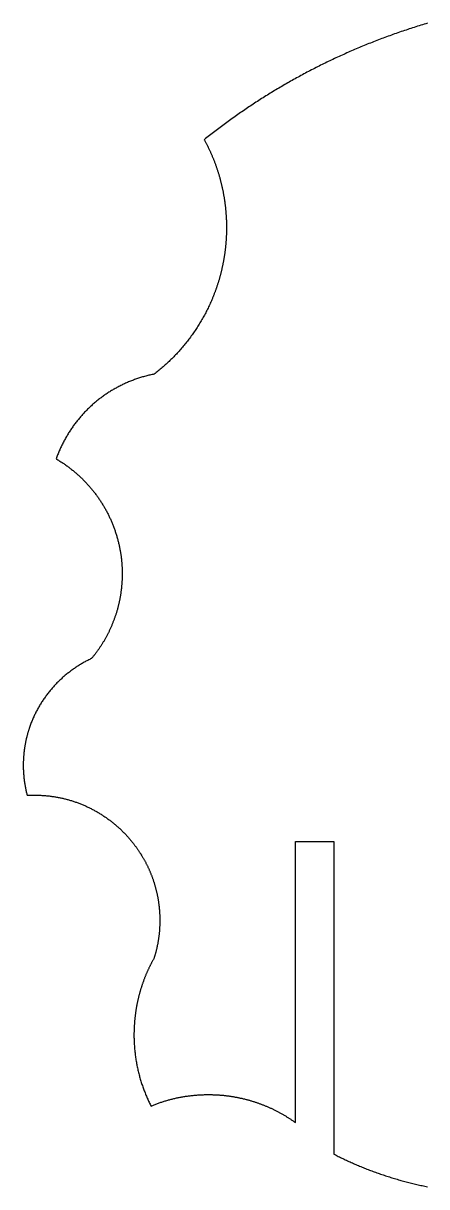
# Model space of a CAD drawing. Extents: x -331 to 1103, y -532 to 1751.
# Drawn here: x -54.5 to 73.6, y 921.1 to 1290.8 of the extents above; entities that cross this region are included whole.
import ezdxf

# ---------------------------------------------------------------- set-up
doc = ezdxf.new("R2010")
doc.units = 0
doc.layers.add('Default_Layer', color=1, linetype='CONTINUOUS')

msp = doc.modelspace()

# ---------------------------------------------------------------- linework, layer by layer
at = {"layer": 'Default_Layer'}
msp.add_lwpolyline([(73.86, 1290.84), (73.33, 1290.69), (72.8, 1290.53), (72.28, 1290.37), (71.75, 1290.21), (71.22, 1290.05), (70.7, 1289.88), (70.17, 1289.72), (69.65, 1289.55), (69.13, 1289.38), (68.6, 1289.22), (68.08, 1289.05), (67.56, 1288.87), (67.04, 1288.7), (66.52, 1288.53), (66, 1288.35), (65.48, 1288.18), (64.96, 1288), (64.44, 1287.82), (63.93, 1287.64), (63.41, 1287.46), (62.89, 1287.27), (62.38, 1287.09), (61.86, 1286.9), (61.35, 1286.72), (60.84, 1286.53), (60.33, 1286.34), (59.81, 1286.15), (59.3, 1285.95), (58.79, 1285.76), (58.28, 1285.57), (57.77, 1285.37), (57.26, 1285.17), (56.75, 1284.97), (56.25, 1284.77), (55.74, 1284.57), (55.23, 1284.37), (54.73, 1284.17), (54.22, 1283.96), (53.72, 1283.76), (53.22, 1283.55), (52.72, 1283.34), (52.21, 1283.13), (51.71, 1282.92), (51.21, 1282.71), (50.71, 1282.49), (50.21, 1282.28), (49.71, 1282.06), (49.22, 1281.84), (48.72, 1281.63), (48.22, 1281.41), (47.73, 1281.18), (47.23, 1280.96), (46.74, 1280.74), (46.24, 1280.51), (45.75, 1280.29), (45.26, 1280.06), (44.77, 1279.83), (44.28, 1279.6), (43.79, 1279.37), (43.3, 1279.14), (42.81, 1278.9), (42.32, 1278.67), (41.84, 1278.43), (41.35, 1278.2), (40.86, 1277.96), (40.38, 1277.72), (39.9, 1277.48), (39.41, 1277.24), (38.93, 1276.99), (38.45, 1276.75), (37.97, 1276.5), (37.49, 1276.26), (37.01, 1276.01), (36.53, 1275.76), (36.05, 1275.51), (35.57, 1275.26), (35.1, 1275.01), (34.62, 1274.75), (34.15, 1274.5), (33.67, 1274.24), (33.2, 1273.98), (32.73, 1273.73), (32.25, 1273.47), (31.78, 1273.2), (31.31, 1272.94), (30.84, 1272.68), (30.37, 1272.42), (29.91, 1272.15), (29.44, 1271.88), (28.97, 1271.62), (28.51, 1271.35), (28.04, 1271.08), (27.58, 1270.8), (27.11, 1270.53), (26.65, 1270.26), (26.19, 1269.98), (25.73, 1269.71), (25.27, 1269.43), (24.81, 1269.15), (24.35, 1268.87), (23.89, 1268.59), (23.44, 1268.31), (22.98, 1268.03), (22.53, 1267.75), (22.07, 1267.46), (21.62, 1267.17), (21.17, 1266.89), (20.71, 1266.6), (20.26, 1266.31), (19.81, 1266.02), (19.36, 1265.73), (18.92, 1265.44), (18.47, 1265.14), (18.02, 1264.85), (17.58, 1264.55), (17.13, 1264.25), (16.69, 1263.96), (16.24, 1263.66), (15.8, 1263.36), (15.36, 1263.05), (14.92, 1262.75), (14.48, 1262.45), (14.04, 1262.14), (13.6, 1261.84), (13.16, 1261.53), (12.73, 1261.22), (12.29, 1260.91), (11.86, 1260.6), (11.42, 1260.29), (10.99, 1259.98), (10.56, 1259.67), (10.13, 1259.35), (9.7, 1259.04), (9.27, 1258.72), (8.84, 1258.4), (8.41, 1258.08), (7.98, 1257.76), (7.56, 1257.44), (7.13, 1257.12), (6.71, 1256.8), (6.29, 1256.48), (5.86, 1256.15), (5.44, 1255.82), (5.02, 1255.5), (4.6, 1255.17), (4.18, 1254.84), (3.77, 1254.51), (3.35, 1254.18), (2.93, 1253.85), (3.04, 1253.66), (3.14, 1253.47), (3.24, 1253.28), (3.35, 1253.09), (3.45, 1252.89), (3.55, 1252.7), (3.65, 1252.51), (3.75, 1252.32), (3.84, 1252.12), (3.94, 1251.93), (4.04, 1251.73), (4.14, 1251.54), (4.23, 1251.34), (4.33, 1251.14), (4.42, 1250.95), (4.52, 1250.75), (4.61, 1250.55), (4.7, 1250.35), (4.79, 1250.15), (4.88, 1249.95), (4.97, 1249.75), (5.06, 1249.55), (5.15, 1249.35), (5.24, 1249.15), (5.33, 1248.95), (5.41, 1248.74), (5.5, 1248.54), (5.58, 1248.34), (5.67, 1248.13), (5.75, 1247.93), (5.84, 1247.72), (5.92, 1247.52), (6, 1247.31), (6.08, 1247.1), (6.16, 1246.9), (6.24, 1246.69), (6.32, 1246.48), (6.39, 1246.27), (6.47, 1246.06), (6.55, 1245.85), (6.62, 1245.64), (6.7, 1245.43), (6.77, 1245.22), (6.84, 1245.01), (6.92, 1244.8), (6.99, 1244.58), (7.06, 1244.37), (7.13, 1244.16), (7.2, 1243.95), (7.27, 1243.73), (7.33, 1243.52), (7.4, 1243.3), (7.47, 1243.09), (7.53, 1242.87), (7.6, 1242.65), (7.66, 1242.44), (7.72, 1242.22), (7.79, 1242), (7.85, 1241.79), (7.91, 1241.57), (7.97, 1241.35), (8.03, 1241.13), (8.08, 1240.91), (8.14, 1240.69), (8.2, 1240.47), (8.25, 1240.25), (8.31, 1240.03), (8.36, 1239.81), (8.41, 1239.58), (8.47, 1239.36), (8.52, 1239.14), (8.57, 1238.92), (8.62, 1238.69), (8.67, 1238.47), (8.72, 1238.25), (8.76, 1238.02), (8.81, 1237.8), (8.86, 1237.57), (8.9, 1237.35), (8.94, 1237.12), (8.99, 1236.89), (9.03, 1236.67), (9.07, 1236.44), (9.11, 1236.21), (9.15, 1235.99), (9.19, 1235.76), (9.23, 1235.53), (9.26, 1235.3), (9.3, 1235.07), (9.34, 1234.84), (9.37, 1234.61), (9.4, 1234.38), (9.44, 1234.15), (9.47, 1233.92), (9.5, 1233.69), (9.53, 1233.46), (9.56, 1233.23), (9.59, 1233), (9.61, 1232.76), (9.64, 1232.53), (9.67, 1232.3), (9.69, 1232.07), (9.71, 1231.83), (9.74, 1231.6), (9.76, 1231.36), (9.78, 1231.13), (9.8, 1230.9), (9.82, 1230.66), (9.84, 1230.43), (9.85, 1230.19), (9.87, 1229.96), (9.89, 1229.72), (9.9, 1229.48), (9.91, 1229.25), (9.93, 1229.01), (9.94, 1228.77), (9.95, 1228.54), (9.96, 1228.3), (9.97, 1228.06), (9.98, 1227.82), (9.98, 1227.58), (9.99, 1227.35), (10, 1227.11), (10, 1226.87), (10, 1226.63), (10.01, 1226.39), (10.01, 1226.15), (10.01, 1225.91), (10.01, 1225.69), (10.01, 1225.47), (10, 1225.25), (10, 1225.03), (10, 1224.81), (9.99, 1224.59), (9.99, 1224.36), (9.98, 1224.14), (9.97, 1223.92), (9.97, 1223.71), (9.96, 1223.49), (9.95, 1223.27), (9.94, 1223.05), (9.93, 1222.83), (9.92, 1222.61), (9.9, 1222.39), (9.89, 1222.17), (9.88, 1221.95), (9.86, 1221.74), (9.85, 1221.52), (9.83, 1221.3), (9.81, 1221.08), (9.79, 1220.87), (9.78, 1220.65), (9.76, 1220.43), (9.74, 1220.22), (9.71, 1220), (9.69, 1219.79), (9.67, 1219.57), (9.65, 1219.36), (9.62, 1219.14), (9.6, 1218.93), (9.57, 1218.71), (9.54, 1218.5), (9.52, 1218.28), (9.49, 1218.07), (9.46, 1217.85), (9.43, 1217.64), (9.4, 1217.43), (9.37, 1217.22), (9.34, 1217), (9.3, 1216.79), (9.27, 1216.58), (9.23, 1216.37), (9.2, 1216.15), (9.16, 1215.94), (9.13, 1215.73), (9.09, 1215.52), (9.05, 1215.31), (9.01, 1215.1), (8.97, 1214.89), (8.93, 1214.68), (8.89, 1214.47), (8.85, 1214.26), (8.81, 1214.05), (8.76, 1213.84), (8.72, 1213.63), (8.68, 1213.43), (8.63, 1213.22), (8.58, 1213.01), (8.54, 1212.8), (8.49, 1212.6), (8.44, 1212.39), (8.39, 1212.18), (8.34, 1211.98), (8.29, 1211.77), (8.24, 1211.56), (8.19, 1211.36), (8.13, 1211.15), (8.08, 1210.95), (8.03, 1210.74), (7.97, 1210.54), (7.92, 1210.33), (7.86, 1210.13), (7.8, 1209.93), (7.74, 1209.72), (7.69, 1209.52), (7.63, 1209.32), (7.57, 1209.12), (7.51, 1208.91), (7.44, 1208.71), (7.38, 1208.51), (7.32, 1208.31), (7.26, 1208.11), (7.19, 1207.91), (7.13, 1207.71), (7.06, 1207.51), (6.99, 1207.31), (6.93, 1207.11), (6.86, 1206.91), (6.79, 1206.71), (6.72, 1206.51), (6.65, 1206.32), (6.58, 1206.12), (6.51, 1205.92), (6.44, 1205.73), (6.37, 1205.53), (6.29, 1205.33), (6.22, 1205.14), (6.14, 1204.94), (6.07, 1204.75), (5.99, 1204.55), (5.92, 1204.36), (5.84, 1204.16), (5.76, 1203.97), (5.68, 1203.77), (5.6, 1203.58), (5.52, 1203.39), (5.36, 1203), (5.2, 1202.62), (5.03, 1202.24), (4.86, 1201.86), (4.69, 1201.48), (4.51, 1201.1), (4.33, 1200.72), (4.15, 1200.35), (3.97, 1199.97), (3.78, 1199.6), (3.6, 1199.23), (3.41, 1198.86), (3.21, 1198.49), (3.02, 1198.13), (2.82, 1197.76), (2.62, 1197.4), (2.41, 1197.04), (2.21, 1196.68), (2, 1196.32), (1.79, 1195.96), (1.57, 1195.61), (1.36, 1195.25), (1.14, 1194.9), (0.92, 1194.55), (0.7, 1194.2), (0.47, 1193.86), (0.24, 1193.51), (0.01, 1193.17), (-0.22, 1192.82), (-0.45, 1192.48), (-0.69, 1192.15), (-0.93, 1191.81), (-1.17, 1191.47), (-1.42, 1191.14), (-1.66, 1190.81), (-1.91, 1190.48), (-2.16, 1190.15), (-2.42, 1189.82), (-2.67, 1189.5), (-2.93, 1189.17), (-3.19, 1188.85), (-3.45, 1188.53), (-3.72, 1188.22), (-3.98, 1187.9), (-4.25, 1187.59), (-4.52, 1187.28), (-4.8, 1186.97), (-5.07, 1186.66), (-5.35, 1186.35), (-5.63, 1186.05), (-5.91, 1185.74), (-6.2, 1185.44), (-6.48, 1185.15), (-6.77, 1184.85), (-7.06, 1184.55), (-7.35, 1184.26), (-7.65, 1183.97), (-7.94, 1183.68), (-8.24, 1183.4), (-8.54, 1183.11), (-8.84, 1182.83), (-9.15, 1182.55), (-9.46, 1182.27), (-9.76, 1181.99), (-10.07, 1181.72), (-10.39, 1181.45), (-10.7, 1181.18), (-11.02, 1180.91), (-11.34, 1180.64), (-11.66, 1180.38), (-11.98, 1180.12), (-12.3, 1179.86), (-12.63, 1179.6), (-12.96, 1179.35), (-13.3, 1179.28), (-13.64, 1179.21), (-13.98, 1179.13), (-14.31, 1179.06), (-14.65, 1178.98), (-14.99, 1178.89), (-15.32, 1178.81), (-15.65, 1178.72), (-15.99, 1178.63), (-16.32, 1178.54), (-16.65, 1178.44), (-16.98, 1178.35), (-17.3, 1178.25), (-17.63, 1178.14), (-17.96, 1178.04), (-18.28, 1177.93), (-18.6, 1177.82), (-18.92, 1177.71), (-19.24, 1177.59), (-19.56, 1177.47), (-19.88, 1177.35), (-20.2, 1177.23), (-20.51, 1177.1), (-20.82, 1176.98), (-21.14, 1176.85), (-21.45, 1176.71), (-21.76, 1176.58), (-22.07, 1176.44), (-22.37, 1176.3), (-22.68, 1176.16), (-22.98, 1176.01), (-23.28, 1175.87), (-23.59, 1175.72), (-23.89, 1175.56), (-24.18, 1175.41), (-24.48, 1175.25), (-24.78, 1175.1), (-25.07, 1174.93), (-25.36, 1174.77), (-25.65, 1174.61), (-25.94, 1174.44), (-26.23, 1174.27), (-26.52, 1174.1), (-26.8, 1173.92), (-27.08, 1173.74), (-27.37, 1173.57), (-27.65, 1173.38), (-27.92, 1173.2), (-28.2, 1173.02), (-28.48, 1172.83), (-28.75, 1172.64), (-29.02, 1172.45), (-29.29, 1172.25), (-29.56, 1172.06), (-29.83, 1171.86), (-30.09, 1171.66), (-30.36, 1171.45), (-30.62, 1171.25), (-30.88, 1171.04), (-31.14, 1170.83), (-31.4, 1170.62), (-31.65, 1170.41), (-31.9, 1170.2), (-32.16, 1169.98), (-32.41, 1169.76), (-32.65, 1169.54), (-32.9, 1169.32), (-33.15, 1169.09), (-33.39, 1168.87), (-33.63, 1168.64), (-33.87, 1168.41), (-34.11, 1168.17), (-34.34, 1167.94), (-34.57, 1167.7), (-34.81, 1167.47), (-35.04, 1167.23), (-35.26, 1166.98), (-35.49, 1166.74), (-35.71, 1166.49), (-35.93, 1166.25), (-36.16, 1166), (-36.37, 1165.75), (-36.59, 1165.49), (-36.8, 1165.24), (-37.02, 1164.98), (-37.23, 1164.73), (-37.43, 1164.47), (-37.64, 1164.2), (-37.84, 1163.94), (-38.05, 1163.67), (-38.25, 1163.41), (-38.44, 1163.14), (-38.64, 1162.87), (-38.83, 1162.6), (-39.03, 1162.32), (-39.22, 1162.05), (-39.4, 1161.77), (-39.59, 1161.49), (-39.77, 1161.21), (-39.95, 1160.93), (-40.13, 1160.65), (-40.31, 1160.36), (-40.48, 1160.08), (-40.65, 1159.79), (-40.82, 1159.5), (-40.99, 1159.21), (-41.16, 1158.91), (-41.32, 1158.62), (-41.48, 1158.32), (-41.64, 1158.03), (-41.8, 1157.73), (-41.95, 1157.43), (-42.1, 1157.13), (-42.25, 1156.82), (-42.4, 1156.52), (-42.55, 1156.21), (-42.69, 1155.91), (-42.83, 1155.6), (-42.97, 1155.29), (-43.1, 1154.97), (-43.24, 1154.66), (-43.37, 1154.35), (-43.5, 1154.03), (-43.62, 1153.71), (-43.75, 1153.4), (-43.87, 1153.08), (-43.99, 1152.75), (-44.1, 1152.43), (-43.85, 1152.29), (-43.61, 1152.14), (-43.37, 1151.99), (-43.12, 1151.84), (-42.88, 1151.68), (-42.64, 1151.53), (-42.4, 1151.38), (-42.16, 1151.22), (-41.92, 1151.06), (-41.69, 1150.9), (-41.45, 1150.74), (-41.22, 1150.58), (-40.99, 1150.41), (-40.75, 1150.25), (-40.52, 1150.08), (-40.29, 1149.91), (-40.07, 1149.74), (-39.84, 1149.57), (-39.61, 1149.39), (-39.39, 1149.22), (-39.17, 1149.04), (-38.94, 1148.87), (-38.72, 1148.69), (-38.5, 1148.51), (-38.29, 1148.33), (-38.07, 1148.14), (-37.85, 1147.96), (-37.64, 1147.77), (-37.43, 1147.59), (-37.22, 1147.4), (-37.01, 1147.21), (-36.8, 1147.02), (-36.59, 1146.83), (-36.38, 1146.63), (-36.18, 1146.44), (-35.97, 1146.24), (-35.77, 1146.04), (-35.57, 1145.85), (-35.37, 1145.65), (-35.17, 1145.44), (-34.97, 1145.24), (-34.78, 1145.04), (-34.58, 1144.83), (-34.39, 1144.62), (-34.2, 1144.42), (-34.01, 1144.21), (-33.82, 1144), (-33.63, 1143.79), (-33.45, 1143.57), (-33.26, 1143.36), (-33.08, 1143.14), (-32.9, 1142.93), (-32.72, 1142.71), (-32.54, 1142.49), (-32.36, 1142.27), (-32.19, 1142.05), (-32.01, 1141.82), (-31.84, 1141.6), (-31.67, 1141.38), (-31.5, 1141.15), (-31.33, 1140.92), (-31.16, 1140.69), (-31, 1140.46), (-30.83, 1140.23), (-30.67, 1140), (-30.51, 1139.77), (-30.35, 1139.53), (-30.19, 1139.3), (-30.04, 1139.06), (-29.88, 1138.82), (-29.73, 1138.58), (-29.58, 1138.34), (-29.43, 1138.1), (-29.28, 1137.86), (-29.13, 1137.62), (-28.99, 1137.37), (-28.84, 1137.13), (-28.7, 1136.88), (-28.56, 1136.63), (-28.42, 1136.39), (-28.28, 1136.14), (-28.15, 1135.89), (-28.01, 1135.63), (-27.88, 1135.38), (-27.75, 1135.13), (-27.62, 1134.87), (-27.49, 1134.62), (-27.37, 1134.36), (-27.24, 1134.1), (-27.12, 1133.84), (-27, 1133.58), (-26.88, 1133.32), (-26.76, 1133.06), (-26.65, 1132.8), (-26.54, 1132.53), (-26.42, 1132.27), (-26.31, 1132), (-26.2, 1131.74), (-26.1, 1131.47), (-25.99, 1131.2), (-25.89, 1130.93), (-25.79, 1130.66), (-25.68, 1130.39), (-25.59, 1130.12), (-25.49, 1129.84), (-25.39, 1129.57), (-25.3, 1129.29), (-25.21, 1129.02), (-25.12, 1128.74), (-25.03, 1128.46), (-24.95, 1128.19), (-24.86, 1127.91), (-24.78, 1127.63), (-24.7, 1127.34), (-24.62, 1127.06), (-24.55, 1126.78), (-24.47, 1126.5), (-24.4, 1126.21), (-24.33, 1125.93), (-24.26, 1125.64), (-24.19, 1125.35), (-24.12, 1125.07), (-24.06, 1124.78), (-24, 1124.49), (-23.94, 1124.2), (-23.88, 1123.91), (-23.82, 1123.61), (-23.77, 1123.32), (-23.73, 1123.11), (-23.69, 1122.9), (-23.66, 1122.69), (-23.62, 1122.48), (-23.59, 1122.26), (-23.56, 1122.04), (-23.52, 1121.82), (-23.49, 1121.6), (-23.46, 1121.38), (-23.44, 1121.15), (-23.41, 1120.93), (-23.38, 1120.7), (-23.36, 1120.47), (-23.33, 1120.24), (-23.31, 1120.01), (-23.29, 1119.78), (-23.27, 1119.55), (-23.25, 1119.31), (-23.23, 1119.08), (-23.22, 1118.84), (-23.2, 1118.6), (-23.19, 1118.37), (-23.17, 1118.13), (-23.16, 1117.89), (-23.15, 1117.65), (-23.14, 1117.41), (-23.14, 1117.16), (-23.13, 1116.92), (-23.13, 1116.68), (-23.12, 1116.44), (-23.12, 1116.19), (-23.12, 1115.95), (-23.12, 1115.71), (-23.12, 1115.47), (-23.13, 1115.23), (-23.13, 1114.99), (-23.14, 1114.75), (-23.14, 1114.51), (-23.15, 1114.27), (-23.16, 1114.03), (-23.17, 1113.79), (-23.19, 1113.55), (-23.2, 1113.32), (-23.22, 1113.08), (-23.23, 1112.84), (-23.25, 1112.61), (-23.27, 1112.37), (-23.29, 1112.14), (-23.31, 1111.9), (-23.33, 1111.67), (-23.36, 1111.43), (-23.38, 1111.2), (-23.41, 1110.96), (-23.44, 1110.73), (-23.47, 1110.5), (-23.5, 1110.26), (-23.53, 1110.03), (-23.56, 1109.8), (-23.6, 1109.57), (-23.63, 1109.34), (-23.67, 1109.11), (-23.71, 1108.88), (-23.75, 1108.65), (-23.79, 1108.42), (-23.83, 1108.19), (-23.87, 1107.96), (-23.92, 1107.73), (-23.96, 1107.51), (-24.01, 1107.28), (-24.06, 1107.05), (-24.11, 1106.83), (-24.16, 1106.6), (-24.21, 1106.38), (-24.26, 1106.15), (-24.31, 1105.93), (-24.37, 1105.7), (-24.43, 1105.48), (-24.48, 1105.26), (-24.54, 1105.04), (-24.6, 1104.81), (-24.66, 1104.59), (-24.72, 1104.37), (-24.79, 1104.15), (-24.85, 1103.93), (-24.92, 1103.71), (-24.98, 1103.49), (-25.05, 1103.28), (-25.12, 1103.06), (-25.19, 1102.84), (-25.26, 1102.62), (-25.34, 1102.41), (-25.41, 1102.19), (-25.48, 1101.98), (-25.56, 1101.76), (-25.64, 1101.55), (-25.71, 1101.34), (-25.79, 1101.12), (-25.87, 1100.91), (-25.95, 1100.7), (-26.04, 1100.49), (-26.12, 1100.28), (-26.2, 1100.07), (-26.29, 1099.86), (-26.38, 1099.65), (-26.46, 1099.44), (-26.55, 1099.23), (-26.64, 1099.03), (-26.73, 1098.82), (-26.83, 1098.61), (-26.92, 1098.41), (-27.01, 1098.2), (-27.11, 1098), (-27.21, 1097.8), (-27.3, 1097.59), (-27.4, 1097.39), (-27.5, 1097.19), (-27.6, 1096.99), (-27.7, 1096.79), (-27.81, 1096.59), (-27.91, 1096.39), (-28.01, 1096.19), (-28.12, 1095.99), (-28.23, 1095.8), (-28.33, 1095.6), (-28.44, 1095.4), (-28.55, 1095.21), (-28.66, 1095.01), (-28.77, 1094.82), (-28.89, 1094.63), (-29, 1094.43), (-29.11, 1094.24), (-29.23, 1094.05), (-29.35, 1093.86), (-29.46, 1093.67), (-29.58, 1093.48), (-29.7, 1093.29), (-29.82, 1093.11), (-29.94, 1092.92), (-30.07, 1092.73), (-30.19, 1092.55), (-30.31, 1092.36), (-30.44, 1092.18), (-30.56, 1092), (-30.69, 1091.81), (-30.82, 1091.63), (-30.95, 1091.45), (-31.08, 1091.27), (-31.21, 1091.09), (-31.34, 1090.91), (-31.47, 1090.73), (-31.61, 1090.56), (-31.74, 1090.38), (-31.88, 1090.2), (-32.01, 1090.03), (-32.15, 1089.85), (-32.29, 1089.68), (-32.42, 1089.51), (-32.56, 1089.34), (-32.71, 1089.16), (-32.85, 1088.99), (-33.15, 1088.85), (-33.45, 1088.7), (-33.75, 1088.55), (-34.04, 1088.4), (-34.34, 1088.25), (-34.63, 1088.09), (-34.93, 1087.93), (-35.22, 1087.77), (-35.51, 1087.61), (-35.8, 1087.44), (-36.08, 1087.28), (-36.37, 1087.1), (-36.65, 1086.93), (-36.93, 1086.76), (-37.21, 1086.58), (-37.49, 1086.4), (-37.76, 1086.22), (-38.04, 1086.03), (-38.31, 1085.85), (-38.58, 1085.66), (-38.85, 1085.47), (-39.11, 1085.27), (-39.38, 1085.08), (-39.64, 1084.88), (-39.9, 1084.68), (-40.16, 1084.48), (-40.42, 1084.27), (-40.68, 1084.07), (-40.93, 1083.86), (-41.18, 1083.65), (-41.44, 1083.44), (-41.68, 1083.22), (-41.93, 1083), (-42.17, 1082.79), (-42.42, 1082.57), (-42.66, 1082.34), (-42.9, 1082.12), (-43.13, 1081.89), (-43.37, 1081.66), (-43.6, 1081.43), (-43.83, 1081.2), (-44.06, 1080.96), (-44.28, 1080.73), (-44.51, 1080.49), (-44.73, 1080.25), (-44.95, 1080.01), (-45.17, 1079.76), (-45.38, 1079.52), (-45.6, 1079.27), (-45.81, 1079.02), (-46.02, 1078.77), (-46.23, 1078.51), (-46.43, 1078.26), (-46.63, 1078), (-46.83, 1077.74), (-47.03, 1077.48), (-47.23, 1077.22), (-47.42, 1076.96), (-47.61, 1076.69), (-47.8, 1076.42), (-47.99, 1076.16), (-48.17, 1075.88), (-48.35, 1075.61), (-48.53, 1075.34), (-48.71, 1075.06), (-48.89, 1074.79), (-49.06, 1074.51), (-49.23, 1074.23), (-49.4, 1073.95), (-49.56, 1073.66), (-49.72, 1073.38), (-49.89, 1073.09), (-50.04, 1072.8), (-50.2, 1072.51), (-50.35, 1072.22), (-50.5, 1071.93), (-50.65, 1071.64), (-50.8, 1071.34), (-50.94, 1071.04), (-51.08, 1070.75), (-51.22, 1070.45), (-51.35, 1070.15), (-51.48, 1069.84), (-51.61, 1069.54), (-51.74, 1069.23), (-51.87, 1068.93), (-51.99, 1068.62), (-52.11, 1068.31), (-52.22, 1068), (-52.34, 1067.69), (-52.45, 1067.38), (-52.56, 1067.06), (-52.66, 1066.75), (-52.71, 1066.59), (-52.77, 1066.43), (-52.82, 1066.27), (-52.87, 1066.11), (-52.91, 1065.95), (-52.96, 1065.79), (-53.01, 1065.63), (-53.06, 1065.47), (-53.1, 1065.31), (-53.15, 1065.15), (-53.19, 1064.99), (-53.24, 1064.83), (-53.28, 1064.67), (-53.32, 1064.5), (-53.37, 1064.34), (-53.41, 1064.18), (-53.45, 1064.02), (-53.49, 1063.85), (-53.53, 1063.69), (-53.57, 1063.53), (-53.6, 1063.36), (-53.64, 1063.2), (-53.68, 1063.03), (-53.71, 1062.87), (-53.75, 1062.7), (-53.78, 1062.54), (-53.82, 1062.37), (-53.85, 1062.21), (-53.88, 1062.04), (-53.91, 1061.88), (-53.94, 1061.71), (-53.97, 1061.54), (-54, 1061.38), (-54.03, 1061.21), (-54.06, 1061.04), (-54.08, 1060.87), (-54.11, 1060.7), (-54.13, 1060.54), (-54.16, 1060.37), (-54.18, 1060.2), (-54.21, 1060.03), (-54.23, 1059.86), (-54.25, 1059.69), (-54.27, 1059.52), (-54.29, 1059.35), (-54.31, 1059.18), (-54.33, 1059.01), (-54.34, 1058.84), (-54.36, 1058.67), (-54.38, 1058.5), (-54.39, 1058.33), (-54.41, 1058.15), (-54.42, 1057.98), (-54.43, 1057.81), (-54.45, 1057.64), (-54.46, 1057.47), (-54.47, 1057.29), (-54.48, 1057.12), (-54.49, 1056.95), (-54.5, 1056.77), (-54.5, 1056.6), (-54.51, 1056.43), (-54.52, 1056.25), (-54.52, 1056.08), (-54.53, 1055.91), (-54.53, 1055.73), (-54.53, 1055.56), (-54.53, 1055.38), (-54.54, 1055.21), (-54.54, 1055.03), (-54.53, 1054.71), (-54.53, 1054.4), (-54.52, 1054.08), (-54.52, 1053.77), (-54.5, 1053.45), (-54.49, 1053.14), (-54.47, 1052.83), (-54.45, 1052.52), (-54.43, 1052.21), (-54.41, 1051.9), (-54.38, 1051.59), (-54.35, 1051.28), (-54.32, 1050.98), (-54.29, 1050.67), (-54.25, 1050.37), (-54.21, 1050.07), (-54.17, 1049.77), (-54.13, 1049.47), (-54.09, 1049.18), (-54.04, 1048.88), (-53.99, 1048.59), (-53.94, 1048.3), (-53.88, 1048.01), (-53.83, 1047.72), (-53.77, 1047.44), (-53.71, 1047.16), (-53.65, 1046.87), (-53.58, 1046.6), (-53.52, 1046.32), (-53.45, 1046.05), (-53.38, 1045.77), (-53.3, 1045.51), (-53.04, 1045.52), (-52.77, 1045.53), (-52.49, 1045.55), (-52.2, 1045.55), (-51.9, 1045.56), (-51.6, 1045.57), (-51.3, 1045.57), (-51, 1045.57), (-50.7, 1045.57), (-50.4, 1045.57), (-50.11, 1045.56), (-49.81, 1045.55), (-49.51, 1045.54), (-49.22, 1045.53), (-48.92, 1045.52), (-48.63, 1045.5), (-48.33, 1045.48), (-48.04, 1045.46), (-47.75, 1045.44), (-47.45, 1045.42), (-47.16, 1045.39), (-46.87, 1045.36), (-46.58, 1045.33), (-46.29, 1045.3), (-46, 1045.26), (-45.71, 1045.22), (-45.42, 1045.18), (-45.14, 1045.14), (-44.85, 1045.1), (-44.56, 1045.05), (-44.28, 1045.01), (-43.99, 1044.96), (-43.71, 1044.91), (-43.43, 1044.85), (-43.14, 1044.8), (-42.86, 1044.74), (-42.58, 1044.68), (-42.3, 1044.62), (-42.02, 1044.56), (-41.74, 1044.49), (-41.46, 1044.42), (-41.19, 1044.35), (-40.91, 1044.28), (-40.63, 1044.21), (-40.36, 1044.13), (-40.09, 1044.06), (-39.81, 1043.98), (-39.54, 1043.9), (-39.27, 1043.81), (-39, 1043.73), (-38.73, 1043.64), (-38.46, 1043.55), (-38.19, 1043.46), (-37.92, 1043.37), (-37.65, 1043.28), (-37.39, 1043.18), (-37.12, 1043.08), (-36.86, 1042.98), (-36.59, 1042.88), (-36.33, 1042.78), (-36.07, 1042.68), (-35.81, 1042.57), (-35.55, 1042.46), (-35.29, 1042.35), (-35.03, 1042.24), (-34.78, 1042.12), (-34.52, 1042.01), (-34.26, 1041.89), (-34.01, 1041.77), (-33.76, 1041.65), (-33.5, 1041.53), (-33.25, 1041.4), (-33, 1041.28), (-32.75, 1041.15), (-32.51, 1041.02), (-32.26, 1040.89), (-32.01, 1040.76), (-31.77, 1040.62), (-31.52, 1040.49), (-31.28, 1040.35), (-31.04, 1040.21), (-30.8, 1040.07), (-30.56, 1039.92), (-30.32, 1039.78), (-30.08, 1039.63), (-29.84, 1039.48), (-29.61, 1039.34), (-29.37, 1039.18), (-29.14, 1039.03), (-28.91, 1038.88), (-28.68, 1038.72), (-28.45, 1038.56), (-28.22, 1038.41), (-27.99, 1038.24), (-27.76, 1038.08), (-27.54, 1037.92), (-27.31, 1037.75), (-27.09, 1037.59), (-26.87, 1037.42), (-26.65, 1037.25), (-26.43, 1037.08), (-26.21, 1036.9), (-25.99, 1036.73), (-25.77, 1036.55), (-25.56, 1036.38), (-25.35, 1036.2), (-25.13, 1036.02), (-24.92, 1035.84), (-24.71, 1035.65), (-24.5, 1035.47), (-24.3, 1035.28), (-24.09, 1035.1), (-23.89, 1034.91), (-23.68, 1034.72), (-23.48, 1034.52), (-23.28, 1034.33), (-23.08, 1034.14), (-22.88, 1033.94), (-22.69, 1033.74), (-22.49, 1033.54), (-22.3, 1033.34), (-22.1, 1033.14), (-21.91, 1032.94), (-21.72, 1032.74), (-21.53, 1032.53), (-21.35, 1032.32), (-21.16, 1032.12), (-20.97, 1031.91), (-20.79, 1031.7), (-20.61, 1031.48), (-20.43, 1031.27), (-20.25, 1031.06), (-20.07, 1030.84), (-19.9, 1030.62), (-19.72, 1030.4), (-19.55, 1030.18), (-19.43, 1030.03), (-19.31, 1029.87), (-19.18, 1029.71), (-19.06, 1029.55), (-18.95, 1029.39), (-18.83, 1029.23), (-18.71, 1029.07), (-18.59, 1028.91), (-18.48, 1028.75), (-18.36, 1028.59), (-18.25, 1028.42), (-18.13, 1028.26), (-18.02, 1028.09), (-17.91, 1027.93), (-17.8, 1027.76), (-17.69, 1027.6), (-17.58, 1027.43), (-17.47, 1027.26), (-17.36, 1027.09), (-17.25, 1026.92), (-17.15, 1026.75), (-17.04, 1026.58), (-16.94, 1026.41), (-16.83, 1026.24), (-16.73, 1026.07), (-16.63, 1025.9), (-16.53, 1025.72), (-16.43, 1025.55), (-16.33, 1025.38), (-16.23, 1025.2), (-16.13, 1025.03), (-16.03, 1024.85), (-15.94, 1024.67), (-15.84, 1024.5), (-15.75, 1024.32), (-15.65, 1024.14), (-15.56, 1023.96), (-15.47, 1023.78), (-15.38, 1023.6), (-15.29, 1023.42), (-15.2, 1023.24), (-15.11, 1023.06), (-15.02, 1022.88), (-14.94, 1022.69), (-14.85, 1022.51), (-14.77, 1022.33), (-14.68, 1022.14), (-14.6, 1021.96), (-14.52, 1021.77), (-14.44, 1021.58), (-14.36, 1021.4), (-14.28, 1021.21), (-14.2, 1021.02), (-14.12, 1020.84), (-14.04, 1020.65), (-13.97, 1020.46), (-13.89, 1020.27), (-13.82, 1020.08), (-13.75, 1019.89), (-13.68, 1019.7), (-13.6, 1019.51), (-13.53, 1019.31), (-13.47, 1019.12), (-13.4, 1018.93), (-13.33, 1018.73), (-13.26, 1018.54), (-13.2, 1018.35), (-13.13, 1018.15), (-13.07, 1017.96), (-13.01, 1017.76), (-12.95, 1017.57), (-12.89, 1017.37), (-12.83, 1017.17), (-12.77, 1016.97), (-12.71, 1016.78), (-12.66, 1016.58), (-12.6, 1016.38), (-12.55, 1016.18), (-12.49, 1015.98), (-12.44, 1015.78), (-12.39, 1015.58), (-12.34, 1015.38), (-12.29, 1015.18), (-12.24, 1014.98), (-12.19, 1014.77), (-12.15, 1014.57), (-12.1, 1014.37), (-12.06, 1014.16), (-12.01, 1013.96), (-11.97, 1013.76), (-11.93, 1013.55), (-11.89, 1013.35), (-11.85, 1013.14), (-11.81, 1012.94), (-11.78, 1012.73), (-11.74, 1012.52), (-11.71, 1012.32), (-11.67, 1012.11), (-11.64, 1011.9), (-11.61, 1011.69), (-11.58, 1011.49), (-11.55, 1011.28), (-11.52, 1011.07), (-11.49, 1010.86), (-11.47, 1010.65), (-11.44, 1010.44), (-11.42, 1010.23), (-11.39, 1010.02), (-11.37, 1009.81), (-11.35, 1009.6), (-11.33, 1009.38), (-11.31, 1009.17), (-11.29, 1008.96), (-11.28, 1008.75), (-11.26, 1008.53), (-11.25, 1008.32), (-11.24, 1008.11), (-11.22, 1007.89), (-11.21, 1007.68), (-11.2, 1007.47), (-11.19, 1007.25), (-11.19, 1007.04), (-11.18, 1006.82), (-11.18, 1006.6), (-11.17, 1006.39), (-11.17, 1006.17), (-11.17, 1005.96), (-11.17, 1005.74), (-11.17, 1005.54), (-11.17, 1005.34), (-11.17, 1005.13), (-11.17, 1004.93), (-11.18, 1004.73), (-11.18, 1004.53), (-11.19, 1004.33), (-11.2, 1004.13), (-11.21, 1003.93), (-11.22, 1003.74), (-11.23, 1003.54), (-11.24, 1003.34), (-11.25, 1003.14), (-11.26, 1002.94), (-11.28, 1002.74), (-11.29, 1002.55), (-11.31, 1002.35), (-11.32, 1002.15), (-11.34, 1001.96), (-11.36, 1001.76), (-11.38, 1001.57), (-11.4, 1001.37), (-11.42, 1001.18), (-11.44, 1000.99), (-11.47, 1000.79), (-11.49, 1000.6), (-11.52, 1000.41), (-11.54, 1000.21), (-11.57, 1000.02), (-11.6, 999.83), (-11.63, 999.64), (-11.66, 999.45), (-11.69, 999.26), (-11.72, 999.07), (-11.75, 998.88), (-11.78, 998.7), (-11.82, 998.51), (-11.85, 998.32), (-11.89, 998.14), (-11.92, 997.95), (-11.96, 997.77), (-12, 997.58), (-12.04, 997.4), (-12.07, 997.21), (-12.12, 997.03), (-12.16, 996.85), (-12.2, 996.67), (-12.24, 996.49), (-12.28, 996.31), (-12.33, 996.13), (-12.37, 995.95), (-12.42, 995.77), (-12.47, 995.59), (-12.51, 995.42), (-12.56, 995.24), (-12.61, 995.07), (-12.66, 994.89), (-12.71, 994.72), (-12.76, 994.55), (-12.82, 994.37), (-12.87, 994.2), (-12.92, 994.03), (-12.98, 993.86), (-13.03, 993.69), (-13.12, 993.53), (-13.22, 993.36), (-13.31, 993.2), (-13.4, 993.03), (-13.49, 992.86), (-13.58, 992.7), (-13.67, 992.53), (-13.76, 992.36), (-13.85, 992.19), (-13.94, 992.03), (-14.02, 991.86), (-14.11, 991.69), (-14.2, 991.52), (-14.28, 991.35), (-14.37, 991.17), (-14.45, 991), (-14.53, 990.83), (-14.62, 990.66), (-14.7, 990.48), (-14.78, 990.31), (-14.86, 990.14), (-14.94, 989.96), (-15.02, 989.79), (-15.1, 989.61), (-15.18, 989.44), (-15.25, 989.26), (-15.33, 989.08), (-15.41, 988.91), (-15.48, 988.73), (-15.56, 988.55), (-15.63, 988.37), (-15.7, 988.19), (-15.78, 988.01), (-15.85, 987.84), (-15.92, 987.65), (-15.99, 987.47), (-16.06, 987.29), (-16.13, 987.11), (-16.2, 986.93), (-16.27, 986.75), (-16.34, 986.57), (-16.4, 986.38), (-16.47, 986.2), (-16.54, 986.01), (-16.6, 985.83), (-16.66, 985.65), (-16.73, 985.46), (-16.79, 985.28), (-16.85, 985.09), (-16.91, 984.9), (-16.97, 984.72), (-17.03, 984.53), (-17.09, 984.34), (-17.15, 984.15), (-17.21, 983.97), (-17.27, 983.78), (-17.32, 983.59), (-17.38, 983.4), (-17.43, 983.21), (-17.49, 983.02), (-17.54, 982.83), (-17.59, 982.64), (-17.65, 982.45), (-17.7, 982.26), (-17.75, 982.06), (-17.8, 981.87), (-17.85, 981.68), (-17.89, 981.49), (-17.94, 981.29), (-17.99, 981.1), (-18.04, 980.91), (-18.08, 980.71), (-18.13, 980.52), (-18.17, 980.32), (-18.21, 980.13), (-18.25, 979.93), (-18.3, 979.74), (-18.34, 979.54), (-18.38, 979.34), (-18.42, 979.15), (-18.46, 978.95), (-18.49, 978.75), (-18.53, 978.56), (-18.57, 978.36), (-18.6, 978.16), (-18.64, 977.96), (-18.67, 977.76), (-18.7, 977.56), (-18.74, 977.36), (-18.77, 977.16), (-18.8, 976.96), (-18.83, 976.76), (-18.86, 976.56), (-18.89, 976.36), (-18.91, 976.16), (-18.94, 975.96), (-18.97, 975.76), (-18.99, 975.55), (-19.02, 975.35), (-19.04, 975.15), (-19.06, 974.95), (-19.09, 974.74), (-19.11, 974.54), (-19.13, 974.34), (-19.15, 974.13), (-19.17, 973.93), (-19.18, 973.72), (-19.2, 973.52), (-19.22, 973.31), (-19.23, 973.11), (-19.25, 972.9), (-19.26, 972.7), (-19.28, 972.49), (-19.29, 972.28), (-19.3, 972.08), (-19.31, 971.87), (-19.32, 971.66), (-19.33, 971.46), (-19.34, 971.25), (-19.34, 971.04), (-19.35, 970.83), (-19.36, 970.63), (-19.36, 970.42), (-19.36, 970.21), (-19.37, 970), (-19.37, 969.79), (-19.37, 969.58), (-19.37, 969.37), (-19.37, 968.99), (-19.37, 968.6), (-19.36, 968.22), (-19.35, 967.83), (-19.33, 967.45), (-19.32, 967.07), (-19.3, 966.69), (-19.28, 966.3), (-19.25, 965.92), (-19.23, 965.54), (-19.2, 965.17), (-19.16, 964.79), (-19.13, 964.41), (-19.09, 964.04), (-19.05, 963.66), (-19, 963.29), (-18.96, 962.91), (-18.91, 962.54), (-18.86, 962.17), (-18.8, 961.8), (-18.74, 961.43), (-18.68, 961.06), (-18.62, 960.7), (-18.56, 960.33), (-18.49, 959.97), (-18.42, 959.6), (-18.34, 959.24), (-18.27, 958.88), (-18.19, 958.52), (-18.11, 958.16), (-18.03, 957.8), (-17.94, 957.44), (-17.85, 957.09), (-17.76, 956.73), (-17.67, 956.38), (-17.57, 956.03), (-17.47, 955.68), (-17.37, 955.33), (-17.27, 954.98), (-17.17, 954.64), (-17.06, 954.29), (-16.95, 953.95), (-16.83, 953.6), (-16.72, 953.26), (-16.6, 952.92), (-16.48, 952.59), (-16.36, 952.25), (-16.24, 951.92), (-16.11, 951.58), (-15.98, 951.25), (-15.85, 950.92), (-15.72, 950.59), (-15.58, 950.26), (-15.44, 949.94), (-15.3, 949.61), (-15.16, 949.29), (-15.02, 948.97), (-14.87, 948.65), (-14.72, 948.33), (-14.57, 948.02), (-14.42, 947.7), (-14.26, 947.39), (-14.11, 947.08), (-13.95, 946.77), (-13.69, 946.88), (-13.44, 946.98), (-13.18, 947.09), (-12.93, 947.19), (-12.67, 947.29), (-12.41, 947.39), (-12.15, 947.49), (-11.89, 947.59), (-11.63, 947.68), (-11.36, 947.78), (-11.1, 947.87), (-10.83, 947.96), (-10.56, 948.05), (-10.3, 948.14), (-10.03, 948.22), (-9.76, 948.31), (-9.48, 948.39), (-9.21, 948.47), (-8.94, 948.55), (-8.66, 948.63), (-8.39, 948.71), (-8.11, 948.78), (-7.83, 948.86), (-7.55, 948.93), (-7.27, 949), (-6.99, 949.07), (-6.71, 949.14), (-6.43, 949.2), (-6.15, 949.27), (-5.86, 949.33), (-5.58, 949.39), (-5.29, 949.45), (-5, 949.51), (-4.71, 949.56), (-4.43, 949.62), (-4.14, 949.67), (-3.85, 949.72), (-3.55, 949.77), (-3.26, 949.82), (-2.97, 949.86), (-2.68, 949.9), (-2.38, 949.95), (-2.09, 949.99), (-1.79, 950.03), (-1.49, 950.06), (-1.2, 950.1), (-0.9, 950.13), (-0.6, 950.16), (-0.3, 950.19), (0, 950.22), (0.3, 950.24), (0.6, 950.27), (0.9, 950.29), (1.21, 950.31), (1.51, 950.33), (1.81, 950.34), (2.12, 950.36), (2.42, 950.37), (2.73, 950.38), (3.03, 950.39), (3.34, 950.4), (3.65, 950.4), (3.95, 950.4), (4.26, 950.41), (4.5, 950.4), (4.75, 950.4), (4.99, 950.4), (5.23, 950.4), (5.47, 950.39), (5.71, 950.38), (5.95, 950.38), (6.2, 950.37), (6.44, 950.36), (6.68, 950.34), (6.92, 950.33), (7.16, 950.32), (7.39, 950.3), (7.63, 950.29), (7.87, 950.27), (8.11, 950.25), (8.35, 950.23), (8.58, 950.21), (8.82, 950.19), (9.06, 950.17), (9.3, 950.14), (9.53, 950.12), (9.77, 950.09), (10, 950.06), (10.24, 950.03), (10.47, 950), (10.71, 949.97), (10.94, 949.94), (11.17, 949.91), (11.41, 949.87), (11.64, 949.84), (11.87, 949.8), (12.1, 949.76), (12.33, 949.72), (12.57, 949.68), (12.8, 949.64), (13.03, 949.6), (13.26, 949.55), (13.49, 949.51), (13.72, 949.46), (13.94, 949.42), (14.17, 949.37), (14.4, 949.32), (14.63, 949.27), (14.86, 949.22), (15.08, 949.17), (15.31, 949.11), (15.53, 949.06), (15.76, 949.01), (15.98, 948.95), (16.21, 948.89), (16.43, 948.83), (16.66, 948.77), (16.88, 948.71), (17.1, 948.65), (17.32, 948.59), (17.54, 948.52), (17.77, 948.46), (17.99, 948.39), (18.21, 948.33), (18.43, 948.26), (18.65, 948.19), (18.86, 948.12), (19.08, 948.05), (19.3, 947.98), (19.52, 947.9), (19.73, 947.83), (19.95, 947.76), (20.17, 947.68), (20.38, 947.6), (20.6, 947.52), (20.81, 947.45), (21.02, 947.37), (21.24, 947.28), (21.45, 947.2), (21.66, 947.12), (21.87, 947.04), (22.08, 946.95), (22.29, 946.86), (22.5, 946.78), (22.71, 946.69), (22.92, 946.6), (23.13, 946.51), (23.34, 946.42), (23.55, 946.33), (23.75, 946.24), (23.96, 946.14), (24.16, 946.05), (24.37, 945.95), (24.57, 945.86), (24.78, 945.76), (24.98, 945.66), (25.18, 945.56), (25.38, 945.46), (25.59, 945.36), (25.79, 945.26), (25.99, 945.16), (26.19, 945.05), (26.39, 944.95), (26.58, 944.84), (26.78, 944.74), (26.98, 944.63), (27.18, 944.52), (27.37, 944.41), (27.57, 944.3), (27.76, 944.19), (27.96, 944.08), (28.15, 943.97), (28.34, 943.85), (28.53, 943.74), (28.72, 943.62), (28.92, 943.51), (29.11, 943.39), (29.3, 943.27), (29.48, 943.15), (29.67, 943.03), (29.86, 942.91), (30.05, 942.79), (30.23, 942.67), (30.42, 942.55), (30.6, 942.42), (30.79, 942.3), (30.97, 942.17), (31.15, 942.05), (31.34, 941.92), (31.52, 941.79), (31.7, 941.66), (31.88, 941.53), (31.88, 1030.83), (44.06, 1030.83), (44.06, 931.51), (44.43, 931.32), (44.79, 931.14), (45.15, 930.95), (45.52, 930.77), (45.89, 930.59), (46.26, 930.41), (46.63, 930.23), (47, 930.05), (47.37, 929.87), (47.74, 929.7), (48.11, 929.52), (48.49, 929.35), (48.86, 929.18), (49.24, 929), (49.61, 928.83), (49.99, 928.67), (50.37, 928.5), (50.75, 928.33), (51.13, 928.17), (51.51, 928.01), (51.9, 927.84), (52.28, 927.68), (52.67, 927.52), (53.05, 927.37), (53.44, 927.21), (53.82, 927.05), (54.21, 926.9), (54.6, 926.75), (54.99, 926.6), (55.38, 926.44), (55.78, 926.3), (56.17, 926.15), (56.56, 926), (56.96, 925.86), (57.35, 925.71), (57.75, 925.57), (58.14, 925.43), (58.54, 925.29), (58.94, 925.15), (59.34, 925.02), (59.74, 924.88), (60.14, 924.75), (60.55, 924.62), (60.95, 924.48), (61.35, 924.35), (61.76, 924.23), (62.16, 924.1), (62.57, 923.97), (62.97, 923.85), (63.38, 923.73), (63.79, 923.61), (64.2, 923.49), (64.61, 923.37), (65.02, 923.25), (65.43, 923.13), (65.85, 923.02), (66.26, 922.91), (66.67, 922.8), (67.09, 922.69), (67.5, 922.58), (67.92, 922.47), (68.34, 922.36), (68.75, 922.26), (69.17, 922.16), (69.59, 922.06), (70.01, 921.96), (70.43, 921.86), (70.85, 921.76), (71.27, 921.67), (71.7, 921.57), (72.12, 921.48), (72.54, 921.39), (72.97, 921.3), (73.39, 921.21), (73.82, 921.13)], dxfattribs=at)

doc.saveas('drawing.dxf')
